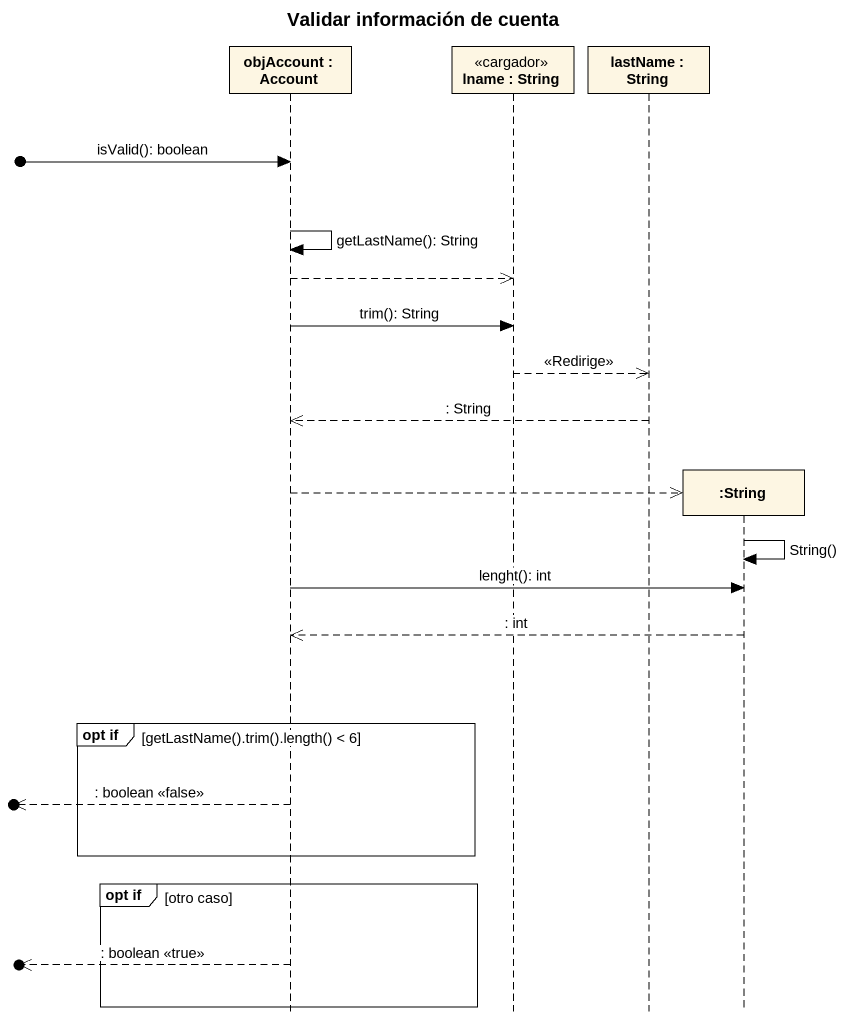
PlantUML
@startuml
title Validar información de cuenta
hide footbox
participant "objAccount : Account" as objAccount
participant "lname : String" as lname <<cargador>>
participant "lastName : String" as lastName
participant ":String" as String

[o-> objAccount : isValid(): boolean
objAccount -> objAccount : getLastName(): String
objAccount -->> lname
objAccount -> lname : trim(): String
lname -->> lastName : <<Redirige>>
lastName -->> objAccount : : String
objAccount -->> String **
String -> String : String()
objAccount -> String : lenght(): int
String -->> objAccount : : int
group opt if [getLastName().trim().length() < 6]
  [o<<-- objAccount : : boolean <<false>>
end
group opt if [otro caso]
  [o<<-- objAccount : : boolean <<true>>
end
@enduml
